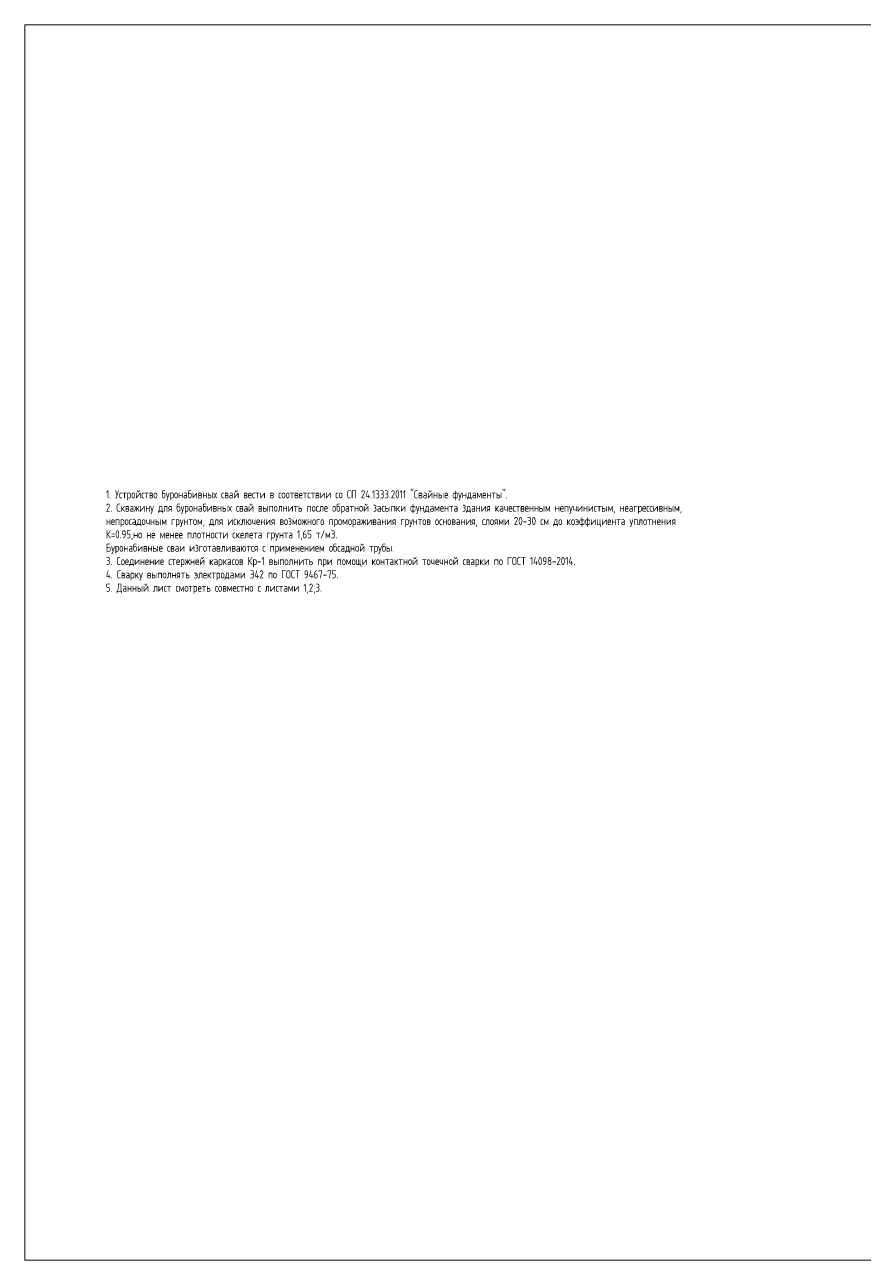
# Model space of a CAD drawing. Header units: millimetres. Extents: x -112594 to 313336, y -1917 to 255843.
# Drawn here: x -112594 to -86338, y 191642 to 230245 of the extents above; entities that cross this region are included whole.
import ezdxf

# ---------------------------------------------------------------- set-up
doc = ezdxf.new("R2010")
doc.units = ezdxf.units.MM
doc.header["$MEASUREMENT"] = 0
doc.layers.add('размеры', color=4, linetype='Continuous', lineweight=15)
doc.layers.add('текст', color=1, linetype='Continuous', lineweight=25)
doc.styles.add('ГОСТ 2.304', font='CS_Gost2304.shx')

msp = doc.modelspace()

# ---------------------------------------------------------------- linework, layer by layer
at = {"layer": 'размеры', "color": 1, "ltscale": 20}
msp.add_lwpolyline([(-62250.18699, 203442.92127), (-62250.18699, 191641.5199), (-112593.73895, 191641.5199), (-112593.73895, 230245.44666), (-62250.18699, 230245.44666), (-62250.18699, 203666.35904)], dxfattribs=at)

# ---------------------------------------------------------------- texts
at = {"layer": 'текст', "insert": (-110058.44273, 215698.54953), "char_height": 250, "attachment_point": 1, "style": 'ГОСТ 2.304'}
msp.add_mtext_dynamic_manual_height_columns('1. {\\C0;Устройство буронабивных свай вести в соответствии со СП 24.1333.2011 "Свайные фундаменты".\\P2. Скважину для буронабивных свай выполнить после обратной засыпки фундамента здания }качественным непучинистым, неагрессивным, непросадочным грунтом, для исключения возможного промораживания грунтов основания, слоями 20-30 см до коэффициента уплотнения К=0.95,но не менее плотности скелета грунта 1,65 т/м3.{\\C0;\\PБуронабивные сваи изготавливаются с применением обсадной трубы.\\P3. Соединение стержней каркасов Кр-1 выполнить при помощи контактной точечной сварки по ГОСТ 14098-2014.\\P4. Сварку выполнять электродами Э42 по ГОСТ 9467-75.\\P5. Данный лист смотреть совместно с листами 1,2,3.}', width=18288.4065057, gutter_width=25, heights=[0], dxfattribs=at)

doc.saveas('drawing.dxf')
